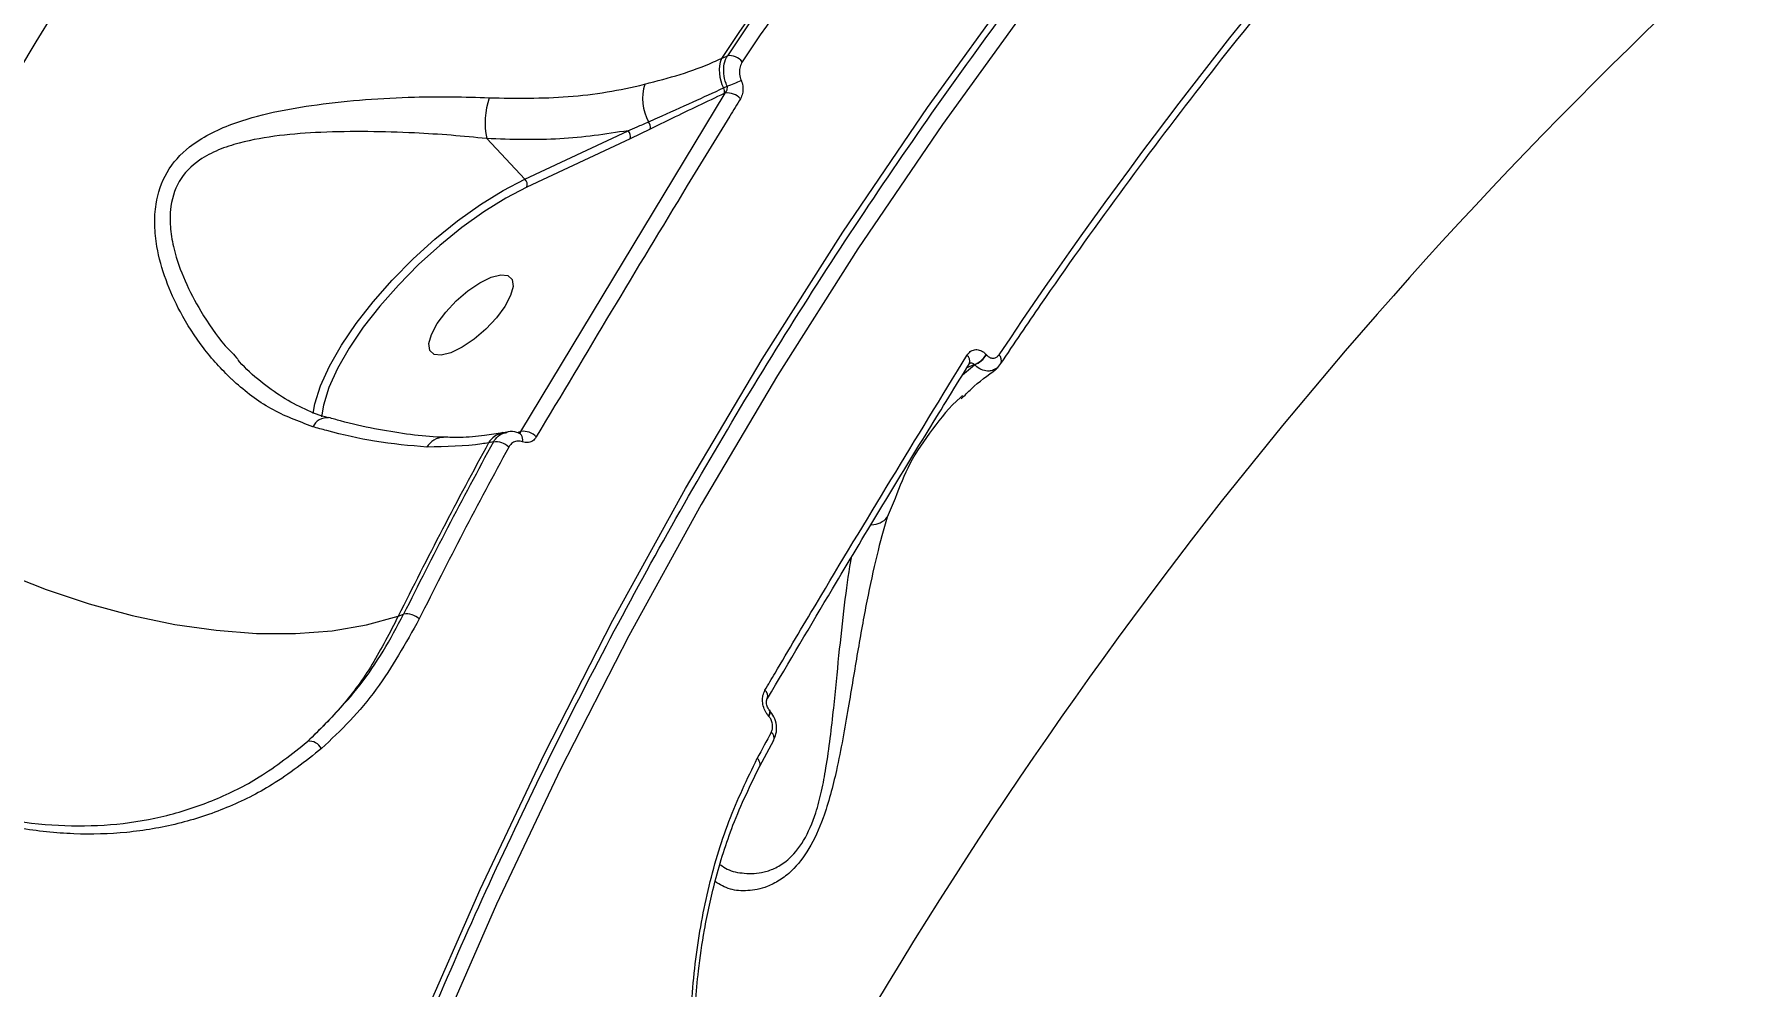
# Model space of a CAD drawing. Header units: millimetres. Extents: x -7245 to 6306, y -6696 to 5973.
# Drawn here: x 1462.9 to 1603.6, y -1539.5 to -1461 of the extents above; entities that cross this region are included whole.
import ezdxf

# ---------------------------------------------------------------- set-up
doc = ezdxf.new("R2010")
doc.units = ezdxf.units.MM
for name, color, linetype in [('DIKOM_ОБЪЕКТ', 7, 'Continuous'), ('DIKOM_РАЗМЕР_ЗОНА', 7, 'Continuous'), ('DIKOM_РАЗМЕР_ОБЪЕКТА', 7, 'Continuous')]:
    doc.layers.add(name, color=color, linetype=linetype)
doc.styles.add('style1', font='arial.ttf', dxfattribs={"width": 0.8})
doc.dimstyles.new('1-50', dxfattribs={"dimtxt": 300, "dimasz": 200, "dimexe": 100, "dimexo": 0, "dimgap": 100, "dimtad": 1, "dimtxsty": 'style1', "dimcen": 200, "dimclrd": 7, "dimclre": 7, "dimclrt": 7, "dimadec": 1, "dimazin": 2, "dimtfac": 1, "dimtmove": 0, "dimatfit": 2, "dimfxl": 0, "dimlwd": 25, "dimlwe": 18, "dimarcsym": 0})

# ---------------------------------------------------------------- blocks, each defined once
blk = doc.blocks.new('*D10')
at = {"layer": 'Defpoints', "color": 0, "transparency": 16777216}
for p in [(-4365.71, 2792.53), (4306.16, 475.6), (4306.16, -5965.27)]:
    blk.add_point(p, dxfattribs=at)
at = {"layer": 'DIKOM_РАЗМЕР_ОБЪЕКТА', "color": 7, "lineweight": 18, "transparency": 16777216}
for p, q in [((-4365.71, 2792.53), (-4365.71, -6065.27)), ((4306.16, 475.6), (4306.16, -6065.27))]:
    blk.add_line(p, q, dxfattribs=at)
at = {"layer": 'DIKOM_РАЗМЕР_ОБЪЕКТА', "color": 7, "lineweight": 25, "transparency": 16777216}
blk.add_line((-4165.71, -5965.27), (4106.16, -5965.27), dxfattribs=at)
at = {"layer": 'DIKOM_РАЗМЕР_ОБЪЕКТА', "color": 7, "transparency": 16777216}
for points in [[(-4165.71, -5931.93), (-4165.71, -5998.6), (-4365.71, -5965.27)], [(4106.16, -5931.93), (4106.16, -5998.6), (4306.16, -5965.27)]]:
    blk.add_solid(points, dxfattribs=at)
at = {"layer": 'DIKOM_РАЗМЕР_ОБЪЕКТА', "color": 7, "transparency": 16777216, "insert": (-85.78, -5712.1), "char_height": 300, "attachment_point": 5, "style": 'style1'}
blk.add_mtext('8650', dxfattribs=at)
blk = doc.blocks.new('*D11')
at = {"layer": 'Defpoints', "color": 0, "transparency": 16777216}
for p in [(-3472.32, 4472.83), (-6199.73, -2928.86), (1850.21, -2928.86)]:
    blk.add_point(p, dxfattribs=at)
at = {"layer": 'DIKOM_РАЗМЕР_ОБЪЕКТА', "color": 7, "lineweight": 18, "transparency": 16777216}
for p, q in [((-3472.32, 4472.83), (-6299.73, 4472.83)), ((1850.21, -2928.86), (-6299.73, -2928.86))]:
    blk.add_line(p, q, dxfattribs=at)
at = {"layer": 'DIKOM_РАЗМЕР_ОБЪЕКТА', "color": 7, "lineweight": 25, "transparency": 16777216}
blk.add_line((-6199.73, 4272.83), (-6199.73, -2728.86), dxfattribs=at)
at = {"layer": 'DIKOM_РАЗМЕР_ОБЪЕКТА', "color": 7, "transparency": 16777216}
for points in [[(-6233.06, 4272.83), (-6166.39, 4272.83), (-6199.73, 4472.83)], [(-6233.06, -2728.86), (-6166.39, -2728.86), (-6199.73, -2928.86)]]:
    blk.add_solid(points, dxfattribs=at)
at = {"layer": 'DIKOM_РАЗМЕР_ОБЪЕКТА', "color": 7, "transparency": 16777216, "insert": (-6452.9, 984.54), "char_height": 300, "attachment_point": 5, "rotation": 90, "style": 'style1'}
blk.add_mtext('7400', dxfattribs=at)
blk = doc.blocks.new('*D12')
at = {"layer": 'Defpoints', "color": 0, "transparency": 16777216}
for p in [(-5865.71, 123.34), (6306.18, -91.92), (6306.18, -6596.14)]:
    blk.add_point(p, dxfattribs=at)
at = {"layer": 'DIKOM_РАЗМЕР_ЗОНА', "color": 7, "lineweight": 18, "transparency": 16777216}
for p, q in [((-5865.71, 123.34), (-5865.71, -6696.14)), ((6306.18, -91.92), (6306.18, -6696.14))]:
    blk.add_line(p, q, dxfattribs=at)
at = {"layer": 'DIKOM_РАЗМЕР_ЗОНА', "color": 7, "lineweight": 25, "transparency": 16777216}
blk.add_line((-5665.71, -6596.14), (6106.18, -6596.14), dxfattribs=at)
at = {"layer": 'DIKOM_РАЗМЕР_ЗОНА', "color": 7, "transparency": 16777216}
for points in [[(-5665.71, -6562.81), (-5665.71, -6629.48), (-5865.71, -6596.14)], [(6106.18, -6562.81), (6106.18, -6629.48), (6306.18, -6596.14)]]:
    blk.add_solid(points, dxfattribs=at)
at = {"layer": 'DIKOM_РАЗМЕР_ЗОНА', "color": 7, "transparency": 16777216, "insert": (-71.19, -6342.97), "char_height": 300, "attachment_point": 5, "style": 'style1'}
blk.add_mtext('12150', dxfattribs=at)
blk = doc.blocks.new('*D13')
at = {"layer": 'Defpoints', "color": 0, "transparency": 16777216}
for p in [(-4231.86, 5972.83), (-6795, -4928.88), (1792.4, -4928.88)]:
    blk.add_point(p, dxfattribs=at)
at = {"layer": 'DIKOM_РАЗМЕР_ЗОНА', "color": 7, "lineweight": 18, "transparency": 16777216}
for p, q in [((-4231.86, 5972.83), (-6895, 5972.83)), ((1792.4, -4928.88), (-6895, -4928.88))]:
    blk.add_line(p, q, dxfattribs=at)
at = {"layer": 'DIKOM_РАЗМЕР_ЗОНА', "color": 7, "lineweight": 25, "transparency": 16777216}
blk.add_line((-6795, 5772.83), (-6795, -4728.88), dxfattribs=at)
at = {"layer": 'DIKOM_РАЗМЕР_ЗОНА', "color": 7, "transparency": 16777216}
for points in [[(-6828.33, 5772.83), (-6761.67, 5772.83), (-6795, 5972.83)], [(-6828.33, -4728.88), (-6761.67, -4728.88), (-6795, -4928.88)]]:
    blk.add_solid(points, dxfattribs=at)
at = {"layer": 'DIKOM_РАЗМЕР_ЗОНА', "color": 7, "transparency": 16777216, "insert": (-7048.17, 972.94), "char_height": 300, "attachment_point": 5, "rotation": 90, "style": 'style1'}
blk.add_mtext('10900', dxfattribs=at)

msp = doc.modelspace()

# ---------------------------------------------------------------- linework, layer by layer
at = {"layer": 'DIKOM_ОБЪЕКТ', "color": 7, "linetype": 'Continuous', "lineweight": 15}
for p, q in [((1519.499, -1463.03), (1519.986, -1462.807)), ((1519.679, -1465.451), (1519.967, -1465.317)), ((1502.997, -1493.745), (1519.814, -1465.881)), ((1519.814, -1465.881), (1519.723, -1465.924)), ((1500.174, -1469.635), (1503.318, -1472.964)), ((1503.318, -1472.964), (1511.807, -1468.982)), ((1511.982, -1469.648), (1503.492, -1473.63)), ((1513.63, -1468.852), (1511.982, -1469.648)), ((1541.294, -1487.414), (1541.31, -1487.433)), ((1539.351, -1489.08), (1540.335, -1488.256)), ((1540.319, -1488.238), (1539.705, -1488.505)), ((1539.897, -1488.16), (1539.909, -1488.139)), ((1540.335, -1488.256), (1540.319, -1488.238)), ((1542.501, -1488.15), (1542.509, -1488.137)), ((1500.723, -1494.608), (1500.332, -1494.678)), ((1501.841, -1493.789), (1501.518, -1493.847)), ((1502.783, -1493.784), (1502.997, -1493.745)), ((1533.802, -1499.25), (1533.146, -1500.795)), ((1492.893, -1508.954), (1493.337, -1508.786)), ((1523.264, -1515.744), (1523.276, -1515.723)), ((1523.382, -1517.167), (1523.365, -1517.149)), ((1522.655, -1521.297), (1523.8, -1519.168))]:
    msp.add_line(p, q, dxfattribs=at)
at = {"layer": 'DIKOM_ОБЪЕКТ', "color": 7, "linetype": 'Continuous', "lineweight": 15, "flags": 128}
for points in [[(1485.839, -1565.866), (1490.085, -1554.243), (1494.683, -1542.764), (1499.631, -1531.437), (1504.924, -1520.268), (1510.56, -1509.266), (1516.534, -1498.437), (1522.844, -1487.788), (1529.484, -1477.327), (1536.45, -1467.06), (1543.739, -1456.995), (1551.344, -1447.137), (1559.261, -1437.494), (1567.485, -1428.071), (1576.011, -1418.874), (1584.832, -1409.91), (1593.943, -1401.185), (1603.339, -1392.705), (1613.013, -1384.473), (1622.958, -1376.497), (1633.168, -1368.782), (1643.636, -1361.332)], [(1644.545, -1363.072), (1634.108, -1370.499), (1623.928, -1378.191), (1614.013, -1386.143), (1604.369, -1394.35), (1595.002, -1402.805), (1585.918, -1411.504), (1577.123, -1420.441), (1568.623, -1429.609), (1560.424, -1439.004), (1552.53, -1448.619), (1544.948, -1458.447), (1537.682, -1468.482), (1530.736, -1478.717), (1524.116, -1489.147), (1517.825, -1499.764), (1511.869, -1510.56), (1506.25, -1521.529), (1500.973, -1532.664), (1496.04, -1543.958), (1491.455, -1555.402), (1487.222, -1566.991)], [(1485.895, -1492.26), (1486.041, -1491.461), (1486.507, -1489.978), (1487.237, -1488.359), (1488.215, -1486.642), (1489.42, -1484.862), (1490.826, -1483.059), (1492.4, -1481.273), (1494.11, -1479.542), (1495.918, -1477.905), (1497.783, -1476.398), (1499.666, -1475.053), (1501.524, -1473.9), (1503.318, -1472.964)], [(1503.492, -1473.63), (1501.753, -1474.538), (1499.951, -1475.656), (1498.125, -1476.96), (1496.316, -1478.422), (1494.564, -1480.009), (1492.906, -1481.687), (1491.379, -1483.419), (1490.016, -1485.167), (1488.848, -1486.893), (1487.899, -1488.559), (1487.191, -1490.128), (1486.739, -1491.567), (1486.575, -1492.54)], [(1501.671, -1483.445), (1500.974, -1484.388), (1500.109, -1485.313), (1499.145, -1486.143), (1498.159, -1486.812), (1497.233, -1487.266), (1496.44, -1487.468), (1495.846, -1487.401), (1495.498, -1487.071), (1495.424, -1486.505), (1495.631, -1485.748), (1496.102, -1484.862), (1496.798, -1483.919), (1497.664, -1482.995), (1498.628, -1482.165), (1499.613, -1481.495), (1500.54, -1481.042), (1501.332, -1480.84), (1501.926, -1480.907), (1502.275, -1481.237), (1502.348, -1481.803), (1502.141, -1482.559), (1501.671, -1483.445)], [(1503.134, -1494.594), (1503.139, -1494.432), (1503.124, -1494.282), (1503.09, -1494.15), (1503.037, -1494.039), (1502.967, -1493.953), (1502.883, -1493.895), (1502.857, -1493.884)], [(1444.21, -1495.757), (1447.15, -1497.975), (1450.265, -1500.062), (1453.529, -1502), (1456.911, -1503.771), (1460.38, -1505.359), (1463.905, -1506.75), (1467.454, -1507.93), (1470.993, -1508.89), (1474.491, -1509.62), (1477.917, -1510.113), (1481.238, -1510.366), (1484.424, -1510.375), (1487.447, -1510.141), (1490.279, -1509.666), (1492.893, -1508.954)], [(1523.431, -1516.654), (1523.443, -1516.668), (1523.474, -1516.734), (1523.481, -1516.818), (1523.465, -1516.917), (1523.426, -1517.028), (1523.365, -1517.149)], [(1523.452, -1516.678), (1523.459, -1516.686), (1523.49, -1516.752), (1523.498, -1516.836), (1523.482, -1516.935), (1523.443, -1517.047), (1523.382, -1517.167)]]:
    msp.add_lwpolyline(points, dxfattribs=at)
at = {"layer": 'DIKOM_ОБЪЕКТ', "color": 7, "linetype": 'Continuous', "lineweight": 15}
for centre, radius, start, end in [((1853.915, -1700.222), 457.891, 131.22158, 153.47834), ((1869.889, -1697.355), 421.523, 138.47202, 146.22724), ((1870.111, -1697.107), 421.288, 138.48943, 146.21005), ((1870.544, -1697.066), 420.332, 138.48927, 146.2102), ((1874.389, -1709.304), 399.359, 138.44937, 146.25008), ((1865.691, -1739.934), 388.394, 132.85919, 151.84041), ((1522.278, -1464.04), 2.957, 160.03399, 208.50448), ((1520.137, -1464.206), 1.407, 40.12933, 96.16808), ((1517.02, -1466.344), 4.009, 162.6296, 208.43616), ((1519.154, -1465.738), 0.599, 341.92525, 28.62519), ((1514.168, -1449.539), 16.81, 290.18006, 294.44479), ((1506.519, -1468.339), 6.475, 161.40839, 191.54322), ((1519.984, -1467.317), 1.446, 41.93076, 96.75299), ((1512.98, -1468.684), 0.671, 345.51913, 39.98693), ((1511.331, -1469.463), 0.677, 344.10413, 45.25779), ((1502.842, -1473.445), 0.676, 344.09407, 45.24957), ((1539.318, -1487.958), 0.618, 343.00339, 51.53127), ((1539.433, -1486.202), 2.22, 293.50667, 326.91577), ((1539.455, -1486.225), 2.214, 293.44412, 326.94562), ((1541.91, -1487.912), 0.64, 339.34781, 48.52405), ((1487.085, -1494.018), 1.402, 87.35421, 151.55802), ((1862.334, -1692.372), 412.466, 151.36042, 153.59669), ((1862.813, -1692.253), 412.52, 151.37233, 153.59292), ((1862.645, -1691.903), 410.888, 151.37058, 153.59504), ((1496.66, -1495.877), 1.645, 91.0515, 148.99976), ((1501.872, -1495.614), 1.802, 101.30805, 148.70844), ((1500.955, -1496.037), 1.447, 44.12121, 99.20256), ((1503.21, -1495.141), 1.412, 42.17311, 98.6815), ((1531.85, -1499.766), 1.654, 270.23868, 321.56992), ((1493.604, -1510.225), 1.463, 45.81218, 100.49931), ((1522.684, -1515.533), 0.622, 342.2306, 50.93694), ((1861.655, -1701.577), 384.445, 151.56389, 151.92477), ((1523.219, -1518.99), 0.608, 343.02116, 51.81032), ((1485.595, -1520.352), 1.101, 27.52442, 98.57186)]:
    msp.add_arc(centre, radius, start, end, dxfattribs=at)
for points, knots in [([(1486.114, -1566.453), (1486.771, -1564.592), (1488.678, -1559.189), (1492.06, -1550.333), (1496.353, -1539.93), (1500.939, -1529.656), (1505.81, -1519.515), (1510.965, -1509.512), (1516.402, -1499.654), (1522.116, -1489.945), (1528.105, -1480.391), (1534.367, -1470.998), (1540.896, -1461.769), (1547.69, -1452.71), (1554.745, -1443.826), (1562.057, -1435.122), (1569.622, -1426.604), (1577.436, -1418.274), (1585.495, -1410.138), (1593.795, -1402.2), (1602.33, -1394.465), (1611.097, -1386.937), (1620.089, -1379.619), (1629.305, -1372.518), (1637.193, -1366.749), (1642.034, -1363.378), (1643.671, -1362.238)], [0, 0, 0, 0, 0.0228182, 0.0662279, 0.1096401, 0.1530503, 0.1964628, 0.2398747, 0.2832858, 0.3266969, 0.370109, 0.4135189, 0.4569305, 0.5003413, 0.5437504, 0.5871609, 0.63057, 0.673978, 0.7173864, 0.7607937, 0.8041999, 0.8476068, 0.8910115, 0.9344166, 0.9778203, 1, 1, 1, 1]), ([(813.194, -1524.231), (814.326, -1521.946), (817.4, -1515.743), (823.438, -1506.016), (831.605, -1495.215), (840.973, -1484.968), (851.472, -1475.31), (863.064, -1466.293), (875.72, -1457.949), (889.439, -1450.304), (904.179, -1443.36), (919.885, -1437.13), (936.481, -1431.643), (953.892, -1426.925), (972.071, -1422.999), (991.002, -1419.885), (1010.64, -1417.575), (1030.916, -1416.068), (1051.737, -1415.368), (1073.004, -1415.482), (1094.391, -1416.404), (1115.851, -1418.113), (1137.331, -1420.557), (1159.038, -1423.745), (1180.878, -1427.659), (1202.756, -1432.286), (1224.888, -1437.686), (1247.239, -1443.895), (1269.767, -1450.924), (1292.126, -1458.664), (1314.212, -1467.081), (1335.921, -1476.134), (1357.183, -1485.801), (1377.951, -1496.08), (1398.202, -1506.939), (1417.876, -1518.342), (1436.888, -1530.232), (1455.13, -1542.561), (1471.477, -1554.448), (1481.407, -1562.343), (1485.839, -1565.866)], [0, 0, 0, 0, 0.0156523, 0.0424896, 0.0694116, 0.0963765, 0.1233414, 0.1502635, 0.1771007, 0.2039381, 0.2308599, 0.2578251, 0.2847902, 0.3117122, 0.3385494, 0.3653866, 0.3923085, 0.4192737, 0.4462388, 0.4731607, 0.499998, 0.5258462, 0.55177, 0.5777324, 0.6036945, 0.6296184, 0.6554668, 0.6823041, 0.709226, 0.7361912, 0.7631561, 0.7900783, 0.8169156, 0.8437529, 0.8706752, 0.8976402, 0.9246053, 0.9515272, 0.9783645, 1, 1, 1, 1]), ([(1485.654, -1567.73), (1482.462, -1565.175), (1473.862, -1558.293), (1459.152, -1547.371), (1441.384, -1535.099), (1422.697, -1523.149), (1403.135, -1511.571), (1382.743, -1500.417), (1361.968, -1489.933), (1340.893, -1480.138), (1319.601, -1471.038), (1297.747, -1462.483), (1275.383, -1454.529), (1252.577, -1447.217), (1229.829, -1440.71), (1207.218, -1435.011), (1184.814, -1430.104), (1162.254, -1425.911), (1139.609, -1422.476), (1116.96, -1419.832), (1094.804, -1418.036), (1073.205, -1417.073), (1052.215, -1416.914), (1031.492, -1417.554), (1011.12, -1419.027), (991.182, -1421.348), (972.115, -1424.464), (953.965, -1428.349), (936.755, -1432.954), (920.205, -1438.356), (904.403, -1444.57), (889.422, -1451.593), (876.183, -1458.949), (864.541, -1466.487), (854.377, -1474.098), (845.466, -1481.68), (840.362, -1486.934), (838.047, -1489.318)], [0, 0, 0, 0, 0.0171745, 0.0462692, 0.0753861, 0.1044806, 0.1344204, 0.1643843, 0.1943241, 0.2234189, 0.2525357, 0.2816304, 0.3115701, 0.3415341, 0.3714737, 0.4005685, 0.4296853, 0.4587799, 0.4887196, 0.5186838, 0.5486235, 0.5777181, 0.6068351, 0.6359296, 0.6658693, 0.6958334, 0.725773, 0.7548675, 0.7839844, 0.8130791, 0.8430186, 0.8729827, 0.9029224, 0.9282447, 0.9535972, 0.9789492, 1, 1, 1, 1]), ([(1485.592, -1567.22), (1484.493, -1566.322), (1480.728, -1563.245), (1474.077, -1558.076), (1465.667, -1551.727), (1457.073, -1545.497), (1448.33, -1539.391), (1439.433, -1533.409), (1430.38, -1527.549), (1421.167, -1521.807), (1411.794, -1516.182), (1402.255, -1510.674), (1392.551, -1505.279), (1382.676, -1499.997), (1372.628, -1494.826), (1362.415, -1489.77), (1352.072, -1484.847), (1341.64, -1480.079), (1331.148, -1475.477), (1320.601, -1471.043), (1309.994, -1466.776), (1299.324, -1462.673), (1288.588, -1458.732), (1277.783, -1454.952), (1266.905, -1451.333), (1255.953, -1447.874), (1244.92, -1444.573), (1233.811, -1441.432), (1222.654, -1438.458), (1211.495, -1435.665), (1200.373, -1433.063), (1189.301, -1430.656), (1178.274, -1428.44), (1167.287, -1426.415), (1156.337, -1424.579), (1145.42, -1422.932), (1134.533, -1421.473), (1123.675, -1420.202), (1112.84, -1419.12), (1102.027, -1418.226), (1091.257, -1417.521), (1080.571, -1417.01), (1070.013, -1416.696), (1059.601, -1416.577), (1049.333, -1416.655), (1039.203, -1416.927), (1029.21, -1417.394), (1019.348, -1418.057), (1009.616, -1418.914), (1000.011, -1419.966), (990.531, -1421.215), (981.172, -1422.661), (971.947, -1424.301), (962.885, -1426.132), (954.025, -1428.145), (945.388, -1430.338), (936.979, -1432.709), (928.792, -1435.256), (920.824, -1437.982), (913.073, -1440.887), (905.536, -1443.971), (898.211, -1447.236), (891.097, -1450.681), (884.191, -1454.311), (877.498, -1458.121), (871.035, -1462.103), (864.83, -1466.24), (858.905, -1470.521), (853.263, -1474.937), (847.908, -1479.496), (842.822, -1484.175), (839.667, -1487.41), (838.096, -1489.022)], [0, 0, 0, 0, 0.0060013, 0.0205521, 0.0351072, 0.0495891, 0.0640041, 0.0783688, 0.0926994, 0.1070124, 0.1213243, 0.135648, 0.1499976, 0.1643896, 0.1788401, 0.1933654, 0.2079235, 0.2224273, 0.2368589, 0.2512355, 0.2655733, 0.2798885, 0.2941976, 0.3085152, 0.3228539, 0.3372303, 0.3516604, 0.3661604, 0.3807198, 0.3952538, 0.4097063, 0.4240985, 0.4384468, 0.4527679, 0.4670783, 0.4813938, 0.4957257, 0.5100902, 0.5245039, 0.5389826, 0.5535348, 0.5680856, 0.5825623, 0.5969738, 0.611337, 0.6256681, 0.6399832, 0.6542989, 0.6686275, 0.6829838, 0.6973842, 0.7118448, 0.7263814, 0.740938, 0.7554419, 0.7698757, 0.7842556, 0.7985978, 0.8129187, 0.8272345, 0.8415592, 0.8559061, 0.8702906, 0.8847294, 0.8992379, 0.9137951, 0.9283205, 0.9427656, 0.9571494, 0.9714881, 0.9857976, 1, 1, 1, 1]), ([(1542.509, -1488.137), (1543.6, -1486.519), (1546.767, -1481.823), (1552.215, -1474.173), (1558.935, -1465.249), (1565.923, -1456.505), (1571.54, -1449.849), (1574.83, -1446.114), (1575.645, -1445.188)], [0, 0, 0, 0, 0.1082638, 0.314246, 0.5202229, 0.7262002, 0.9321783, 1, 1, 1, 1]), ([(1513.193, -1465.147), (1514.175, -1464.893), (1516.145, -1464.383), (1518.187, -1463.629), (1519.284, -1463.128), (1519.499, -1463.03)], [0, 0, 0, 0, 0.4438911, 0.8911163, 1, 1, 1, 1]), ([(1519.967, -1465.317), (1519.938, -1465.246), (1519.801, -1464.912), (1519.665, -1464.273), (1519.689, -1463.45), (1519.887, -1463.021), (1519.986, -1462.807)], [0, 0, 0, 0, 0.0813353, 0.3858317, 0.693755, 1, 1, 1, 1]), ([(1521.213, -1463.299), (1521.143, -1463.433), (1521.002, -1463.699), (1520.961, -1464.205), (1521.03, -1464.596), (1521.108, -1464.799), (1521.125, -1464.842)], [0, 0, 0, 0, 0.3077543, 0.6159056, 0.9189141, 1, 1, 1, 1]), ([(1500.381, -1466.274), (1502.571, -1466.304), (1507.014, -1466.363), (1511.171, -1465.646), (1513.182, -1465.15), (1513.193, -1465.147)], [0, 0, 0, 0, 0.4913923, 0.997065, 1, 1, 1, 1]), ([(1513.494, -1468.253), (1513.742, -1468.143), (1514.981, -1467.592), (1517.051, -1466.669), (1518.845, -1465.838), (1519.679, -1465.451)], [0, 0, 0, 0, 0.1178991, 0.5894873, 1, 1, 1, 1]), ([(1519.814, -1465.881), (1519.854, -1465.827), (1519.933, -1465.722), (1519.989, -1465.532), (1519.987, -1465.394), (1519.97, -1465.326), (1519.967, -1465.317)], [0, 0, 0, 0, 0.3343829, 0.6549039, 0.9521453, 1, 1, 1, 1]), ([(1521.125, -1464.842), (1521.135, -1464.869), (1521.209, -1465.055), (1521.285, -1465.429), (1521.258, -1465.939), (1521.126, -1466.214), (1521.06, -1466.351)], [0, 0, 0, 0, 0.0523633, 0.3650179, 0.6826192, 1, 1, 1, 1]), ([(1485.852, -1493.35), (1484.678, -1492.909), (1482.328, -1492.026), (1480.243, -1490.413), (1478.4, -1488.709), (1476.78, -1486.905), (1474.992, -1484.125), (1473.709, -1481.297), (1473.036, -1478.869), (1472.808, -1476.754), (1472.917, -1474.652), (1473.697, -1472.315), (1475.401, -1470.436), (1477.329, -1469.222), (1479.611, -1468.233), (1482.577, -1467.408), (1486.284, -1466.789), (1490.191, -1466.386), (1493.933, -1466.202), (1497.362, -1466.158), (1499.375, -1466.236), (1500.381, -1466.274)], [0, 0, 0, 0, 0.0726934, 0.1455262, 0.1511341, 0.2173278, 0.2835416, 0.3377178, 0.3918177, 0.4254889, 0.4591106, 0.5134522, 0.567935, 0.6044954, 0.6411228, 0.7029642, 0.7649109, 0.8309029, 0.896873, 0.9484527, 1, 1, 1, 1]), ([(1521.06, -1466.351), (1520.767, -1466.828), (1519.3, -1469.214), (1513.608, -1478.524), (1508.366, -1487.307), (1504.256, -1494.193)], [0, 0, 0, 0, 0.0512192, 0.2561213, 1, 1, 1, 1]), ([(1519.723, -1465.924), (1518.289, -1466.602), (1516.267, -1467.558), (1514.225, -1468.56), (1513.63, -1468.852)], [0, 0, 0, 0, 0.7088185, 1, 1, 1, 1]), ([(1511.807, -1468.982), (1512.055, -1468.878), (1512.616, -1468.642), (1513.179, -1468.393), (1513.494, -1468.253)], [0, 0, 0, 0, 0.4403747, 1, 1, 1, 1]), ([(1500.174, -1469.635), (1499.209, -1469.537), (1497.263, -1469.34), (1493.975, -1469.14), (1490.369, -1469.03), (1486.638, -1469.079), (1483.078, -1469.339), (1480.254, -1469.819), (1478.065, -1470.53), (1476.264, -1471.46), (1474.687, -1473.064), (1474.079, -1475.178), (1474.111, -1477.099), (1474.471, -1479.075), (1475.284, -1481.375), (1476.713, -1484.054), (1478.193, -1486.252), (1479.365, -1487.436), (1479.729, -1487.804)], [0, 0, 0, 0, 0.0649697, 0.1310059, 0.2139703, 0.2984223, 0.3745631, 0.4522463, 0.4953488, 0.539518, 0.6022829, 0.6649508, 0.7045844, 0.7452268, 0.8116438, 0.8794078, 0.9625556, 1, 1, 1, 1]), ([(1511.807, -1468.982), (1509.961, -1469.263), (1506.23, -1469.832), (1502.207, -1469.701), (1500.174, -1469.635)], [0, 0, 0, 0, 0.494751, 1, 1, 1, 1]), ([(1487.159, -1492.614), (1487.145, -1492.611), (1486.472, -1492.47), (1485.189, -1491.923), (1483.309, -1490.949), (1481.512, -1489.611), (1480.294, -1488.56), (1479.739, -1487.898), (1479.697, -1487.848)], [0, 0, 0, 0, 0.0046749, 0.2314679, 0.4700833, 0.7198968, 0.9791439, 1, 1, 1, 1]), ([(1523.076, -1515.05), (1523.355, -1514.577), (1524.751, -1512.212), (1530.185, -1503.053), (1535.526, -1494.31), (1539.702, -1487.475)], [0, 0, 0, 0, 0.0517093, 0.2585546, 1, 1, 1, 1]), ([(1539.702, -1487.475), (1539.789, -1487.362), (1539.962, -1487.138), (1540.328, -1486.989), (1540.716, -1487.009), (1541.052, -1487.171), (1541.226, -1487.346), (1541.294, -1487.414)], [0, 0, 0, 0, 0.2181798, 0.436724, 0.6530722, 0.8657732, 1, 1, 1, 1]), ([(1541.31, -1487.433), (1541.321, -1487.444), (1541.399, -1487.53), (1541.566, -1487.655), (1541.784, -1487.718), (1541.997, -1487.703), (1542.184, -1487.62), (1542.288, -1487.49), (1542.334, -1487.432)], [0, 0, 0, 0, 0.0340513, 0.2522631, 0.4704298, 0.5977813, 0.8192537, 1, 1, 1, 1]), ([(1523.293, -1515.731), (1525.068, -1512.722), (1529.387, -1505.399), (1534.944, -1496.199), (1538.784, -1489.993), (1539.926, -1488.147)], [0, 0, 0, 0, 0.3288879, 0.8003687, 1, 1, 1, 1]), ([(1539.242, -1491.058), (1539.514, -1490.779), (1540.377, -1489.891), (1541.418, -1489.121), (1542.131, -1488.594)], [0, 0, 0, 0, 0.314668, 1, 1, 1, 1]), ([(1540.319, -1488.238), (1540.298, -1488.215), (1540.243, -1488.154), (1540.122, -1488.106), (1539.993, -1488.103), (1539.92, -1488.139), (1539.895, -1488.152)], [0, 0, 0, 0, 0.1947621, 0.5037206, 0.8274284, 1, 1, 1, 1]), ([(1539.899, -1488.159), (1539.902, -1488.154), (1539.915, -1488.128), (1539.914, -1488.132), (1539.913, -1488.135)], [0, 0, 0, 0, 0.2223454, 1, 1, 1, 1]), ([(1542.107, -1488.554), (1541.973, -1488.633), (1541.759, -1488.76), (1541.336, -1488.783), (1540.89, -1488.673), (1540.53, -1488.439), (1540.359, -1488.278), (1540.335, -1488.256)], [0, 0, 0, 0, 0.2608625, 0.4193339, 0.6900286, 0.9583628, 1, 1, 1, 1]), ([(1542.089, -1488.566), (1542.1, -1488.56), (1542.28, -1488.473), (1542.397, -1488.3), (1542.506, -1488.138)], [0, 0, 0, 0, 0.0644993, 1, 1, 1, 1]), ([(1539.337, -1490.813), (1539.28, -1490.86), (1538.312, -1491.665), (1536.853, -1493.541), (1534.933, -1496.253), (1534.166, -1498.285), (1533.802, -1499.25)], [0, 0, 0, 0, 0.0209264, 0.3558746, 0.6941009, 1, 1, 1, 1]), ([(1495.251, -1495.03), (1493.84, -1494.906), (1491.233, -1494.679), (1487.981, -1493.948), (1486.238, -1493.459), (1485.852, -1493.35)], [0, 0, 0, 0, 0.478704, 0.8843759, 1, 1, 1, 1]), ([(1496.609, -1494.208), (1496.428, -1494.206), (1495.484, -1494.193), (1493.593, -1493.981), (1490.946, -1493.542), (1488.782, -1493.07), (1487.484, -1492.686), (1487.157, -1492.589)], [0, 0, 0, 0, 0.0653992, 0.3432074, 0.6232085, 0.90508, 1, 1, 1, 1]), ([(1502.851, -1493.899), (1502.789, -1493.873), (1502.499, -1493.75), (1502.127, -1493.699), (1501.869, -1493.796), (1501.839, -1493.808)], [0, 0, 0, 0, 0.1942531, 0.9055933, 1, 1, 1, 1]), ([(1500.332, -1494.678), (1500.151, -1494.707), (1498.615, -1494.958), (1496.828, -1494.996), (1495.251, -1495.03)], [0, 0, 0, 0, 0.1178577, 1, 1, 1, 1]), ([(1501.501, -1493.84), (1501.01, -1493.922), (1499.903, -1494.106), (1498.22, -1494.275), (1497.076, -1494.225), (1496.629, -1494.205)], [0, 0, 0, 0, 0.3276794, 0.7373701, 1, 1, 1, 1]), ([(1500.723, -1494.608), (1500.776, -1494.527), (1500.958, -1494.248), (1501.327, -1493.92), (1501.691, -1493.848), (1501.843, -1493.817)], [0, 0, 0, 0, 0.1938375, 0.6646629, 1, 1, 1, 1]), ([(1503.134, -1494.594), (1503.002, -1494.562), (1502.737, -1494.497), (1502.367, -1494.61), (1502.124, -1494.814), (1502.023, -1494.98), (1501.993, -1495.029)], [0, 0, 0, 0, 0.2927385, 0.5850551, 0.8788174, 1, 1, 1, 1]), ([(1502.82, -1493.894), (1502.847, -1493.894), (1502.883, -1493.894), (1502.839, -1493.875), (1502.826, -1493.87)], [0, 0, 0, 0, 0.7204306, 1, 1, 1, 1]), ([(1502.832, -1493.883), (1502.858, -1493.878), (1502.921, -1493.865), (1502.971, -1493.805), (1502.992, -1493.757), (1502.997, -1493.745)], [0, 0, 0, 0, 0.3437211, 0.8396314, 1, 1, 1, 1]), ([(1504.256, -1494.193), (1504.233, -1494.23), (1504.134, -1494.383), (1503.901, -1494.579), (1503.531, -1494.692), (1503.267, -1494.627), (1503.134, -1494.594)], [0, 0, 0, 0, 0.0963401, 0.3985836, 0.6991817, 1, 1, 1, 1]), ([(1533.146, -1500.795), (1532.854, -1501.819), (1532.262, -1503.896), (1531.45, -1507.697), (1530.691, -1511.906), (1530.067, -1515.763), (1529.499, -1519.047), (1529.024, -1521.448), (1528.489, -1523.646), (1527.796, -1525.888), (1526.754, -1528.195), (1525.457, -1529.826), (1524.271, -1530.739), (1523.025, -1531.35), (1521.625, -1531.614), (1520.105, -1531.498), (1519.369, -1531.04), (1518.98, -1530.797)], [0, 0, 0, 0, 0.0904909, 0.1835678, 0.2787856, 0.3762725, 0.4293697, 0.4831355, 0.5244841, 0.5667292, 0.6285318, 0.6904803, 0.7316491, 0.7739008, 0.8450727, 0.9180295, 1, 1, 1, 1]), ([(1519.413, -1529.419), (1519.592, -1529.546), (1520.131, -1529.928), (1521.374, -1530.163), (1522.744, -1530.129), (1523.974, -1529.701), (1525.102, -1528.985), (1526.319, -1527.546), (1527.216, -1525.422), (1527.762, -1523.335), (1528.154, -1521.265), (1528.471, -1518.969), (1528.816, -1515.848), (1529.17, -1512.115), (1529.62, -1508.099), (1529.97, -1505.378), (1530.192, -1504.213), (1530.215, -1504.09)], [0, 0, 0, 0, 0.0408129, 0.123465, 0.2077227, 0.2539037, 0.3012214, 0.3688342, 0.4363367, 0.4825798, 0.5301578, 0.5914249, 0.6535765, 0.7657442, 0.8803539, 0.987439, 1, 1, 1, 1]), ([(1485.431, -1519.263), (1486.924, -1517.789), (1489.186, -1515.556), (1491.697, -1511.871), (1492.79, -1509.814), (1493.337, -1508.786)], [0, 0, 0, 0, 0.4928052, 0.7464098, 1, 1, 1, 1]), ([(1492.893, -1508.954), (1492.205, -1510.301), (1490.852, -1512.95), (1488.341, -1516.409), (1486.405, -1518.308), (1485.431, -1519.263)], [0, 0, 0, 0, 0.339553, 0.6677717, 1, 1, 1, 1]), ([(1494.624, -1509.176), (1493.503, -1511.176), (1491.805, -1514.207), (1488.965, -1517.605), (1487.369, -1519.097), (1486.571, -1519.843)], [0, 0, 0, 0, 0.4927648, 0.7463917, 1, 1, 1, 1]), ([(1523.365, -1517.149), (1523.303, -1517.072), (1523.142, -1516.875), (1522.956, -1516.464), (1522.861, -1515.958), (1522.89, -1515.452), (1523.014, -1515.184), (1523.076, -1515.05)], [0, 0, 0, 0, 0.1341657, 0.3469806, 0.5631957, 0.7817088, 1, 1, 1, 1]), ([(1523.434, -1516.654), (1523.413, -1516.631), (1523.366, -1516.578), (1523.292, -1516.441), (1523.232, -1516.267), (1523.204, -1516.082), (1523.21, -1515.91), (1523.243, -1515.785), (1523.259, -1515.756), (1523.267, -1515.743)], [0, 0, 0, 0, 0.1092664, 0.2532961, 0.3938055, 0.5448317, 0.697435, 0.8625148, 1, 1, 1, 1]), ([(1523.594, -1518.512), (1523.595, -1518.511), (1523.64, -1518.43), (1523.703, -1518.243), (1523.715, -1517.965), (1523.669, -1517.68), (1523.568, -1517.406), (1523.442, -1517.244), (1523.382, -1517.167)], [0, 0, 0, 0, 0.0043083, 0.2198281, 0.4355696, 0.5681825, 0.7936335, 1, 1, 1, 1]), ([(1523.456, -1516.682), (1523.45, -1516.675), (1523.443, -1516.667), (1523.435, -1516.658), (1523.433, -1516.657)], [0, 0, 0, 0, 0.7897941, 1, 1, 1, 1]), ([(1523.79, -1519.161), (1523.868, -1518.992), (1524.041, -1518.616), (1524.05, -1517.93), (1523.87, -1517.223), (1523.576, -1516.86), (1523.438, -1516.688)], [0, 0, 0, 0, 0.213381, 0.4749373, 0.7526078, 1, 1, 1, 1]), ([(1486.571, -1519.843), (1485.249, -1520.891), (1482.81, -1522.822), (1478.8, -1524.798), (1474.797, -1526.122), (1470.58, -1526.844), (1466.196, -1526.961), (1461.694, -1526.492), (1457.111, -1525.455), (1452.497, -1523.833), (1447.895, -1521.715), (1444.899, -1519.878), (1443.403, -1518.962)], [0, 0, 0, 0, 0.1166833, 0.2150837, 0.3138003, 0.4122005, 0.5100623, 0.6082273, 0.706085, 0.8039548, 0.9021333, 1, 1, 1, 1]), ([(1456.576, -1524.725), (1458.072, -1525.101), (1461.069, -1525.855), (1465.475, -1526.272), (1469.768, -1526.16), (1473.897, -1525.44), (1477.819, -1524.136), (1481.746, -1522.19), (1484.135, -1520.293), (1485.431, -1519.263)], [0, 0, 0, 0, 0.13849, 0.2774228, 0.4159201, 0.5553252, 0.6951679, 0.8345818, 1, 1, 1, 1]), ([(1533.569, -1592.125), (1532.368, -1590.558), (1529.967, -1587.424), (1526.717, -1582.024), (1523.809, -1576.219), (1521.331, -1570.046), (1519.341, -1563.622), (1517.898, -1557.051), (1517.043, -1550.44), (1516.814, -1543.894), (1517.23, -1537.531), (1518.307, -1531.465), (1519.986, -1525.741), (1521.627, -1522.345), (1522.448, -1520.645)], [0, 0, 0, 0, 0.0836195, 0.1671649, 0.250415, 0.3338488, 0.417305, 0.5004884, 0.5837387, 0.6671362, 0.7504594, 0.8333968, 0.91663, 1, 1, 1, 1]), ([(1533.604, -1591.679), (1532.608, -1590.391), (1530.763, -1588.005), (1528.408, -1584.315), (1526.584, -1581.11), (1525.197, -1578.394), (1524.068, -1575.982), (1522.367, -1572.027), (1520.286, -1566.174), (1518.569, -1559.19), (1517.62, -1553.024), (1517.214, -1547.888), (1517.197, -1543.819), (1517.362, -1540.624), (1517.617, -1537.873), (1518.109, -1534.496), (1519.004, -1530.45), (1520.443, -1525.824), (1521.9, -1522.827), (1522.686, -1521.211)], [0, 0, 0, 0, 0.0701641, 0.1300457, 0.1790831, 0.2176696, 0.2497741, 0.2824131, 0.3832297, 0.4844378, 0.5525062, 0.6196109, 0.682018, 0.7112602, 0.7464716, 0.7928528, 0.8503139, 0.9192866, 1, 1, 1, 1]), ([(1522.673, -1521.209), (1522.682, -1521.172), (1522.707, -1521.073), (1522.634, -1520.871), (1522.51, -1520.721), (1522.448, -1520.645)], [0, 0, 0, 0, 0.2304289, 0.6154665, 1, 1, 1, 1])]:
    msp.add_open_spline(points, degree=3, knots=knots, dxfattribs=at)

# ---------------------------------------------------------------- dimensions: what is measured, and where the dimension line sits
at = {"layer": 'DIKOM_РАЗМЕР_ЗОНА'}
dim = msp.add_linear_dim(base=(-6795.001, -4928.879), p1=(-4231.865, 5972.834), p2=(1792.398, -4928.879), angle=90, text='10900', dimstyle='1-50', dxfattribs=at)
dim.commit()
dim.dimension.update_dxf_attribs({"geometry": '*D13', "text_midpoint": (-6795.001, 972.936), "dimtype": 160})
dim = msp.add_linear_dim(base=(6306.184, -6596.144), p1=(-5865.714, 123.344), p2=(6306.184, -91.922), text='12150', dimstyle='1-50', dxfattribs=at)
dim.commit()
dim.dimension.update_dxf_attribs({"geometry": '*D12', "text_midpoint": (-71.192, -6596.144), "dimtype": 160})
at = {"layer": 'DIKOM_РАЗМЕР_ОБЪЕКТА'}
dim = msp.add_linear_dim(base=(-6199.728, -2928.864), p1=(-3472.315, 4472.834), p2=(1850.213, -2928.864), angle=90, text='7400', dimstyle='1-50', dxfattribs=at)
dim.commit()
dim.dimension.update_dxf_attribs({"geometry": '*D11', "text_midpoint": (-6199.728, 984.539), "dimtype": 160})
dim = msp.add_linear_dim(base=(4306.158, -5965.268), p1=(-4365.714, 2792.532), p2=(4306.158, 475.605), text='8650', dimstyle='1-50', dxfattribs=at)
dim.commit()
dim.dimension.update_dxf_attribs({"geometry": '*D10', "text_midpoint": (-85.784, -5965.268), "dimtype": 160})

doc.saveas('drawing.dxf')
